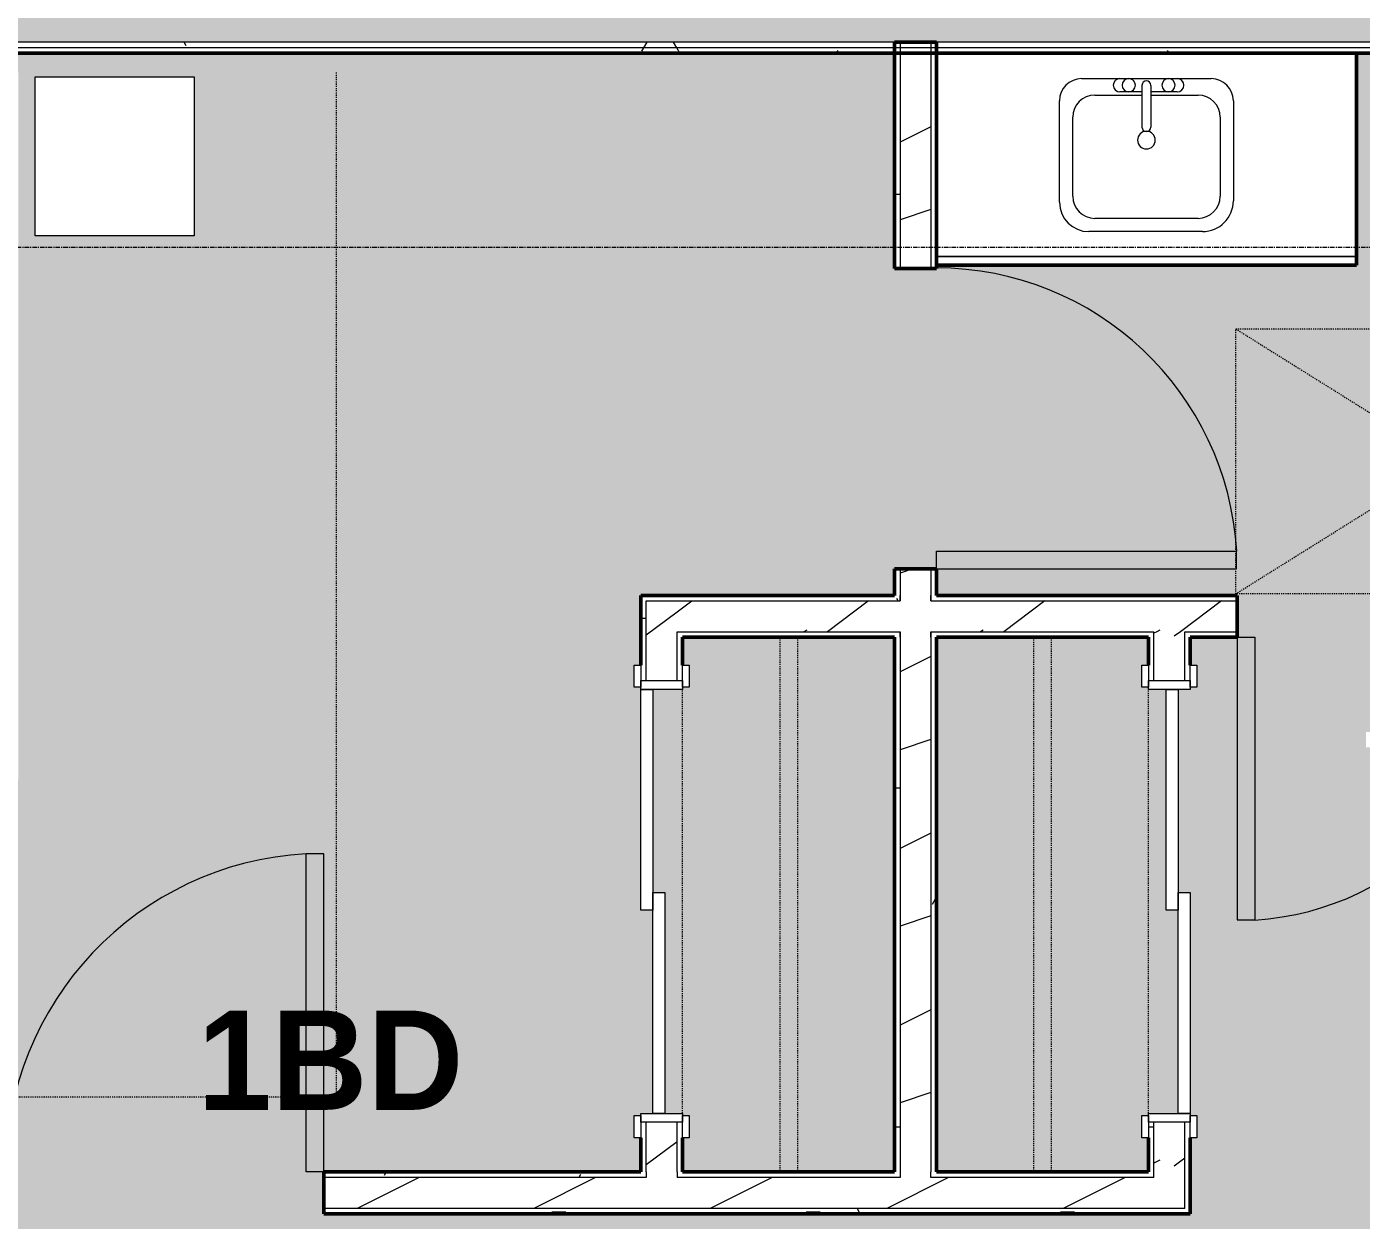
# Model space of a CAD drawing. Header units: inches. Extents: x -4292 to -464, y 9706 to 12474.
# Drawn here: x -3707.5 to -3556.3, y 10703.1 to 10838.2 of the extents above; entities that cross this region are included whole.
import ezdxf

# ---------------------------------------------------------------- set-up
doc = ezdxf.new("R2010")
doc.units = ezdxf.units.IN
doc.header["$MEASUREMENT"] = 0
doc.linetypes.add('Dash', pattern=[0.25, 0.125, -0.125])
doc.linetypes.add('Grid Line 1_2_', pattern=[0.875, 0.5, -0.125, 0.125, -0.125])
for name, color, linetype, lineweight in [('A-AREA-IDEN', 2, 'Continuous', 9), ('A-AREA-PATT-5', 41, 'Continuous', 9), ('A-DOOR-1', 7, 'Continuous', 9), ('A-DOOR-2', 90, 'Continuous', 20), ('A-DOOR-FRAM-1', 90, 'Continuous', 20), ('A-GENM-HDLN-1', 7, 'Dash', 9), ('A-WALL', 113, 'Continuous', 13), ('A-WALL-2', 250, 'Continuous', 50), ('A-WALL-3', 50, 'Continuous', 13), ('A-WALL-PATT-1', 7, 'Continuous', 9), ('A-WALL-PATT-2', 8, 'Continuous', 9), ('A-WALL-PATT-5', 111, 'Continuous', 9), ('I-FURN-1', 7, 'Continuous', 9), ('I-FURN-HDLN-1', 7, 'Dash', 9), ('I-WALL-1', 2, 'Continuous', 50), ('P-SANR-FIXT-1', 7, 'Continuous', 9), ('Q-CASE-1', 250, 'Continuous', 50), ('Q-CASE-2', 7, 'Continuous', 9), ('Q-CASE-HDLN-1', 7, 'Dash', 9), ('S-GRID-1', 1, 'Grid Line 1_2_', 9)]:
    doc.layers.add(name, color=color, linetype=linetype, lineweight=lineweight)
doc.styles.add('Century Gothic_B', font='GOTHICB.TTF', dxfattribs={"height": 11.25})
pattern_1 = [(0, (0, 0), (38.4, 9.6), [1.584, -27.216, 1.584, -27.216, -153.6]), (0, (0, 0), (38.4, 9.6), [-57.6, 1.584, -56.016, 1.584, -27.216, -67.2]), (0, (0, 0), (38.4, 9.6), [-144, 1.584, -17.616, 1.584, -46.416]), (120, (14.4, 4.8), (-27.513844, 28.4553755), [1.584, -27.216, 1.584, -27.216, -153.6]), (120, (14.4, 4.8), (-27.513844, 28.4553755), [-57.6, 1.584, -56.016, 1.584, -27.216, -67.2]), (120, (14.4, 4.8), (-27.513844, 28.4553755), [-144, 1.584, -17.616, 1.584, -46.416]), (240, (19.2, 24), (-10.886156, -38.0553755), [1.584, -27.216, 1.584, -27.216, -153.6]), (240, (19.2, 24), (-10.886156, -38.0553755), [-57.6, 1.584, -56.016, 1.584, -27.216, -67.2]), (240, (19.2, 24), (-10.886156, -38.0553755), [-144, 1.584, -17.616, 1.584, -46.416])]
pattern_2 = [(216.87, (7.997, 19.992), (59.9755286, 39.9843071), [9.996, -89.964]), (206.565, (19.992, 13.994), (-19.991807, -19.992219), [22.352, -22.352]), (198.435, (19.992, 3.998), (-39.983821, -19.991955), [12.644, -50.576])]

msp = doc.modelspace()

# ---------------------------------------------------------------- hatches: boundary and pattern name
at = {"layer": 'A-AREA-PATT-5'}
h = msp.add_hatch(color=256, dxfattribs=at)
h.paths.add_polyline_path([(-3652.74, 10553.19), (-3614.97, 10553.19), (-3614.97, 10578.5), (-3622.05, 10578.5), (-3622.05, 10595), (-3614.97, 10595), (-3614.97, 10608.62), (-3622.05, 10608.62), (-3622.05, 10625.12), (-3614.97, 10625.12), (-3614.98, 10637.74), (-3622.05, 10637.74), (-3622.05, 10654.24), (-3614.97, 10654.24), (-3614.97, 10661.79), (-3578.97, 10661.79), (-3578.97, 10659.19), (-3577.55, 10659.19), (-3577.35, 10658.99), (-3577.35, 10658.1), (-3577.1, 10658.1), (-3577.1, 10654.33), (-3576.85, 10654.33), (-3576.85, 10652.43), (-3577.1, 10652.43), (-3577.1, 10643.04), (-3576.85, 10643.04), (-3576.85, 10642.45), (-3577.1, 10642.45), (-3577.1, 10641.86), (-3576.85, 10641.86), (-3576.85, 10641.27), (-3577.1, 10641.27), (-3577.1, 10640.68), (-3576.85, 10640.68), (-3576.85, 10640.09), (-3577.1, 10640.09), (-3577.1, 10639.5), (-3576.85, 10639.5), (-3576.85, 10638.91), (-3577.1, 10638.91), (-3577.1, 10636.28), (-3577.35, 10636.26), (-3577.37, 10635.33), (-3577.41, 10635.25), (-3577.55, 10635.19), (-3578.97, 10635.19), (-3578.97, 10577.19), (-3547.88, 10577.19), (-3547.88, 10577.56), (-3523.88, 10577.56), (-3523.88, 10577.19), (-3509.35, 10577.19), (-3509.35, 10607.44), (-3517.35, 10607.44), (-3517.35, 10643.19), (-3504.92, 10643.19), (-3504.92, 10671.39), (-3502.99, 10671.39), (-3502.99, 10672.01), (-3501.92, 10672.01), (-3501.92, 10706.76), (-3502.99, 10706.76), (-3502.99, 10707.39), (-3504.92, 10707.39), (-3504.92, 10711.64), (-3520.75, 10711.64), (-3520.75, 10720.35), (-3519.75, 10720.35), (-3519.75, 10722.35), (-3517.81, 10722.35), (-3517.81, 10722.98), (-3515.94, 10722.98), (-3515.94, 10722.35), (-3514, 10722.35), (-3514, 10720.35), (-3516, 10720.35), (-3516, 10716.39), (-3483.97, 10716.39), (-3483.97, 10769.06), (-3516, 10769.06), (-3516, 10760.35), (-3514, 10760.35), (-3514, 10758.35), (-3515.94, 10758.35), (-3515.94, 10757.73), (-3517.81, 10757.73), (-3517.81, 10758.35), (-3519.75, 10758.35), (-3519.75, 10760.35), (-3520.75, 10760.35), (-3520.75, 10769.06), (-3538.37, 10769.06), (-3538.37, 10773.81), (-3483.97, 10773.81), (-3483.97, 10835.19), (-3518.1, 10835.19), (-3518.1, 10835.06), (-3522.85, 10835.06), (-3522.85, 10835.19), (-3528.87, 10835.19), (-3528.91, 10827.21), (-3529, 10826.5), (-3529.37, 10825.6), (-3529.96, 10824.83), (-3530.74, 10824.24), (-3531.63, 10823.86), (-3532.68, 10823.74), (-3533.99, 10823.74), (-3533.64, 10820.71), (-3532.42, 10819.66), (-3531.88, 10818.71), (-3531.52, 10817.2), (-3531.44, 10816.71), (-3531.35, 10815.71), (-3531.52, 10813.72), (-3532.06, 10811.71), (-3532.79, 10809.71), (-3533.72, 10807.71), (-3535.11, 10805.71), (-3536.11, 10804.71), (-3536.97, 10804.21), (-3538.35, 10803.71), (-3539.35, 10803.71), (-3540.72, 10804.21), (-3541.59, 10804.71), (-3542.59, 10805.71), (-3544.06, 10807.89), (-3544.91, 10809.71), (-3545.64, 10811.71), (-3546.17, 10813.72), (-3546.35, 10815.71), (-3546.17, 10817.2), (-3546.08, 10817.71), (-3545.82, 10818.71), (-3545.25, 10819.71), (-3544.06, 10820.71), (-3543.71, 10823.74), (-3545.1, 10823.74), (-3546.06, 10823.86), (-3546.96, 10824.24), (-3547.73, 10824.83), (-3548.33, 10825.6), (-3548.7, 10826.5), (-3548.82, 10827.46), (-3548.82, 10835.19), (-3556.85, 10835.19), (-3556.85, 10811.19), (-3604.42, 10811.19), (-3604.42, 10810.81), (-3609.17, 10810.81), (-3609.17, 10835.19), (-3851.85, 10835.19), (-3851.85, 10743.6), (-3819.57, 10743.6), (-3819.57, 10737.55), (-3824.32, 10737.55), (-3824.32, 10738.85), (-3852.47, 10738.85), (-3852.47, 10741.81), (-3855.72, 10741.81), (-3855.72, 10703.79), (-3852.47, 10703.79), (-3852.47, 10708.54), (-3709.8, 10708.54), (-3709.8, 10703.79), (-3851.85, 10703.79), (-3851.85, 10553.19), (-3800.41, 10553.19), (-3800.41, 10569.31), (-3782.41, 10569.31), (-3782.41, 10565.31), (-3746.41, 10565.31), (-3746.41, 10569.31), (-3728.41, 10569.31), (-3728.41, 10553.19), (-3670.24, 10553.19)], flags=0)
h.paths.add_polyline_path([(-3483.97, 10553.19), (-3483.97, 10643.19), (-3487.35, 10643.19), (-3487.35, 10607.44), (-3485.35, 10607.44), (-3485.35, 10553.19)], flags=0)
h.paths.add_polyline_path([(-3685.86, 10566.26), (-3708.9, 10566.26), (-3708.9, 10572.26), (-3709.9, 10572.26), (-3709.9, 10608.26), (-3708.9, 10608.26), (-3708.9, 10614.26), (-3673.9, 10614.26), (-3673.9, 10566.26), (-3681.49, 10566.26)], flags=0)
h.paths.add_polyline_path([(-3812.9, 10566.26), (-3847.9, 10566.26), (-3847.9, 10614.26), (-3812.9, 10614.26), (-3812.9, 10608.26), (-3811.9, 10608.26), (-3811.9, 10572.26), (-3812.9, 10572.26)], flags=0)
h.paths.add_polyline_path([(-3725.37, 10617.59), (-3796.9, 10617.59), (-3796.9, 10618.59), (-3802.9, 10618.59), (-3802.9, 10653.59), (-3718.9, 10653.59), (-3718.9, 10618.59), (-3724.9, 10618.59), (-3724.9, 10617.59)], flags=0)
h.paths.add_polyline_path([(-3580.42, 10703.79), (-3673.8, 10703.79), (-3673.8, 10708.54), (-3637.92, 10708.54), (-3637.92, 10712.41), (-3638.67, 10712.41), (-3638.67, 10714.91), (-3637.92, 10714.91), (-3637.92, 10715.16), (-3636.55, 10715.16), (-3636.55, 10738.16), (-3637.92, 10738.16), (-3637.98, 10763.41), (-3638.67, 10763.41), (-3638.67, 10765.91), (-3637.92, 10765.91), (-3637.92, 10773.81), (-3609.17, 10773.81), (-3609.17, 10776.81), (-3604.42, 10776.81), (-3604.42, 10773.81), (-3570.37, 10773.81), (-3570.37, 10769.06), (-3575.67, 10769.06), (-3575.67, 10765.91), (-3574.92, 10765.91), (-3574.92, 10763.41), (-3575.67, 10763.41), (-3575.67, 10763.16), (-3577.05, 10763.16), (-3577.05, 10740.16), (-3575.67, 10740.16), (-3575.63, 10714.91), (-3574.92, 10714.91), (-3574.92, 10712.41), (-3575.67, 10712.41), (-3575.67, 10703.79), (-3579.8, 10703.79)], flags=0)
h.paths.add_polyline_path([(-3504.92, 10705.64), (-3540.92, 10705.64), (-3540.92, 10707.39), (-3504.92, 10707.39)], flags=0)
h.paths.add_polyline_path([(-3609.17, 10708.54), (-3609.17, 10769.06), (-3633.17, 10769.06), (-3633.17, 10765.91), (-3632.42, 10765.91), (-3632.42, 10763.41), (-3633.17, 10763.41), (-3633.17, 10763.16), (-3636.55, 10763.16), (-3636.55, 10740.16), (-3635.17, 10740.16), (-3635.17, 10715.16), (-3633.17, 10715.16), (-3633.17, 10714.91), (-3632.42, 10714.91), (-3632.42, 10712.41), (-3633.17, 10712.41), (-3633.17, 10708.54), (-3615.11, 10708.54)], flags=0)
h.paths.add_polyline_path([(-3604.42, 10708.54), (-3580.42, 10708.54), (-3580.42, 10712.41), (-3581.17, 10712.41), (-3581.17, 10714.91), (-3580.42, 10714.91), (-3580.42, 10715.16), (-3577.05, 10715.16), (-3577.05, 10738.16), (-3578.42, 10738.16), (-3578.42, 10763.16), (-3580.42, 10763.16), (-3580.42, 10763.41), (-3581.17, 10763.41), (-3581.17, 10765.91), (-3580.42, 10765.91), (-3580.42, 10769.06), (-3604.42, 10769.06), (-3604.42, 10712.41)], flags=0)
h.paths.add_polyline_path([(-3851.47, 10708.8), (-3851.47, 10736.8), (-3826.22, 10736.8), (-3826.22, 10727.29), (-3825.72, 10727.27), (-3825.72, 10726.81), (-3826.22, 10726.81), (-3826.22, 10710.54), (-3825.72, 10710.5), (-3825.72, 10709.81), (-3826.22, 10709.81), (-3826.22, 10708.8), (-3850.47, 10708.8)], flags=0)
h.paths.add_polyline_path([(-3494.91, 10725.96), (-3514.41, 10725.96), (-3514.41, 10750.96), (-3488.41, 10750.96), (-3488.41, 10725.96)], flags=0)
h.paths.add_polyline_path([(-3780.5, 10753), (-3786.43, 10753), (-3786.43, 10833), (-3708.43, 10833), (-3708.43, 10753)], flags=0)
h.paths.add_polyline_path([(-3519.75, 10756.6), (-3555.75, 10756.6), (-3555.75, 10758.35), (-3519.75, 10758.35), (-3519.75, 10757.73)], flags=0)
h.paths.add_polyline_path([(-3522.85, 10809.81), (-3522.85, 10815.06), (-3518.1, 10815.06), (-3518.1, 10814.56), (-3484.47, 10814.56), (-3484.47, 10809.81), (-3522.22, 10809.81)], flags=0)
h.paths.add_polyline_path([(-3790.43, 10814.5), (-3808.43, 10814.5), (-3808.43, 10832.5), (-3790.43, 10832.5), (-3790.43, 10815)], flags=0)
h.paths.add_polyline_path([(-3706.5, 10814.5), (-3706.5, 10832.5), (-3688.5, 10832.5), (-3688.5, 10814.5)], flags=0)
at = {"layer": 'A-WALL-PATT-1'}
h = msp.add_hatch(dxfattribs=at)
h.set_pattern_fill('FP_1', color=256, style=0, pattern_type=2)
h.set_pattern_definition(pattern_1)
h.paths.add_polyline_path([(-3608.55, 10708.54), (-3608.55, 10769.06), (-3609.17, 10769.06), (-3609.17, 10708.54)], flags=0)
h.paths.add_polyline_path([(-3609.17, 10773.81), (-3608.55, 10773.81), (-3608.55, 10776.81), (-3609.17, 10776.81), (-3609.17, 10773.93)], flags=0)
h.paths.add_polyline_path([(-3609.17, 10810.81), (-3608.55, 10810.81), (-3608.55, 10835.19), (-3609.17, 10835.19), (-3609.17, 10827.21)], flags=0)
h = msp.add_hatch(dxfattribs=at)
h.set_pattern_fill('FP_1', color=256, style=0, pattern_type=2)
h.set_pattern_definition(pattern_1)
h.paths.add_polyline_path([(-3605.05, 10708.54), (-3604.42, 10708.54), (-3604.42, 10769.06), (-3605.05, 10769.06), (-3605.05, 10744.18)], flags=0)
h.paths.add_polyline_path([(-3604.42, 10773.81), (-3604.42, 10776.81), (-3605.05, 10776.81), (-3605.05, 10773.81)], flags=0)
h.paths.add_polyline_path([(-3605.05, 10810.81), (-3604.42, 10810.81), (-3604.42, 10835.19), (-3605.05, 10835.19), (-3605.05, 10811.19)], flags=0)
h = msp.add_hatch(dxfattribs=at)
h.set_pattern_fill('FP_1', color=256, style=0, pattern_type=2)
h.set_pattern_definition(pattern_1)
h.paths.add_polyline_path([(-3637.92, 10708.54), (-3637.3, 10708.55), (-3637.3, 10714.16), (-3637.92, 10714.16), (-3637.92, 10712.41)], flags=0)
h.paths.add_polyline_path([(-3637.3, 10764.16), (-3637.3, 10773.81), (-3637.92, 10773.81), (-3637.92, 10764.16)], flags=0)
h = msp.add_hatch(dxfattribs=at)
h.set_pattern_fill('FP_1', color=256, style=0, pattern_type=2)
h.set_pattern_definition(pattern_1)
h.paths.add_polyline_path([(-3494.91, 10773.19), (-3483.97, 10773.19), (-3483.97, 10773.81), (-3538.37, 10773.81), (-3538.37, 10773.19), (-3504.85, 10773.19)], flags=0)
h.paths.add_polyline_path([(-3605.05, 10773.19), (-3570.37, 10773.19), (-3570.37, 10773.81), (-3605.05, 10773.81)], flags=0)
h.paths.add_polyline_path([(-3615.11, 10773.19), (-3608.55, 10773.19), (-3608.55, 10773.81), (-3637.3, 10773.81), (-3637.3, 10773.19), (-3633.17, 10773.19)], flags=0)
h = msp.add_hatch(dxfattribs=at)
h.set_pattern_fill('FP_1', color=256, style=0, pattern_type=2)
h.set_pattern_definition(pattern_1)
h.paths.add_polyline_path([(-3516, 10769.06), (-3483.97, 10769.06), (-3483.97, 10769.69), (-3516.62, 10769.69), (-3516.62, 10769.06)], flags=0)
h.paths.add_polyline_path([(-3520.12, 10769.06), (-3520.12, 10769.69), (-3538.37, 10769.69), (-3538.37, 10769.06), (-3520.75, 10769.06)], flags=0)
h.paths.add_polyline_path([(-3579.8, 10769.06), (-3579.8, 10769.69), (-3605.05, 10769.69), (-3605.05, 10769.06), (-3580.42, 10769.06)], flags=0)
h.paths.add_polyline_path([(-3570.37, 10769.06), (-3570.37, 10769.69), (-3576.3, 10769.69), (-3576.3, 10769.06), (-3575.67, 10769.06)], flags=0)
h.paths.add_polyline_path([(-3609.17, 10769.06), (-3608.55, 10769.06), (-3608.55, 10769.69), (-3633.17, 10769.69), (-3633.17, 10769.06), (-3615.11, 10769.06)], flags=0)
h = msp.add_hatch(dxfattribs=at)
h.set_pattern_fill('FP_1', color=256, style=0, pattern_type=2)
h.set_pattern_definition(pattern_1)
h.paths.add_polyline_path([(-3579.8, 10707.91), (-3579.8, 10714.16), (-3580.42, 10714.16), (-3580.42, 10707.91)], flags=0)
h.paths.add_polyline_path([(-3579.8, 10764.16), (-3579.8, 10769.06), (-3580.42, 10769.06), (-3580.42, 10764.16)], flags=0)
h = msp.add_hatch(dxfattribs=at)
h.set_pattern_fill('FP_1', color=256, style=0, pattern_type=2)
h.set_pattern_definition(pattern_1)
h.paths.add_polyline_path([(-3604.42, 10707.91), (-3580.42, 10707.91), (-3580.42, 10708.54), (-3605.05, 10708.54), (-3605.05, 10707.91)], flags=0)
h.paths.add_polyline_path([(-3670.24, 10707.91), (-3637.3, 10707.91), (-3637.3, 10708.54), (-3673.8, 10708.54), (-3673.8, 10707.91)], flags=0)
h.paths.add_polyline_path([(-3608.55, 10707.91), (-3608.55, 10708.54), (-3633.8, 10708.54), (-3633.8, 10707.91), (-3609.17, 10707.91)], flags=0)
h.paths.add_polyline_path([(-3780.5, 10707.91), (-3709.8, 10707.91), (-3709.8, 10708.54), (-3852.47, 10708.54), (-3852.47, 10707.91), (-3808.06, 10707.91)], flags=0)
h = msp.add_hatch(dxfattribs=at)
h.set_pattern_fill('FP_1', color=256, style=0, pattern_type=2)
h.set_pattern_definition(pattern_1)
h.paths.add_polyline_path([(-3637.3, 10703.79), (-3576.3, 10703.83), (-3576.3, 10704.41), (-3673.8, 10704.41), (-3673.8, 10703.79), (-3670.24, 10703.79)], flags=0)
h.paths.add_polyline_path([(-3835.63, 10703.79), (-3709.8, 10703.79), (-3709.8, 10704.41), (-3852.47, 10704.41), (-3852.47, 10703.79), (-3849.41, 10703.79)], flags=0)
at = {"layer": 'A-WALL-PATT-2'}
h = msp.add_hatch(dxfattribs=at)
h.set_pattern_fill('FP_2', color=256, style=0, pattern_type=2)
h.set_pattern_definition(pattern_2)
h.paths.add_polyline_path([(-3608.55, 10707.91), (-3605.05, 10707.91), (-3605.05, 10769.69), (-3608.55, 10769.69), (-3608.55, 10708.41)], flags=0)
h.paths.add_polyline_path([(-3608.55, 10773.19), (-3605.05, 10773.19), (-3605.05, 10776.81), (-3608.55, 10776.81), (-3608.55, 10773.81)], flags=0)
h.paths.add_polyline_path([(-3608.55, 10810.81), (-3605.05, 10810.81), (-3605.05, 10835.19), (-3608.55, 10835.19), (-3608.55, 10827.21)], flags=0)
h = msp.add_hatch(dxfattribs=at)
h.set_pattern_fill('FP_2', color=256, style=0, pattern_type=2)
h.set_pattern_definition(pattern_2)
h.paths.add_polyline_path([(-3636.55, 10707.91), (-3633.8, 10707.91), (-3633.8, 10714.16), (-3637.3, 10714.16), (-3637.3, 10707.91)], flags=0)
h.paths.add_polyline_path([(-3636.55, 10764.16), (-3633.8, 10764.16), (-3633.8, 10773.19), (-3637.3, 10773.19), (-3637.3, 10764.16)], flags=0)
h = msp.add_hatch(dxfattribs=at)
h.set_pattern_fill('FP_2', color=256, style=0, pattern_type=2)
h.set_pattern_definition(pattern_2)
h.paths.add_polyline_path([(-3520.12, 10769.69), (-3482.72, 10769.69), (-3482.72, 10773.19), (-3538.37, 10773.19), (-3538.37, 10769.69)], flags=0)
h.paths.add_polyline_path([(-3576.3, 10769.69), (-3570.37, 10769.69), (-3570.37, 10773.19), (-3633.8, 10773.17), (-3633.8, 10769.69), (-3579.8, 10769.69)], flags=0)
h = msp.add_hatch(dxfattribs=at)
h.set_pattern_fill('FP_2', color=256, style=0, pattern_type=2)
h.set_pattern_definition(pattern_2)
h.paths.add_polyline_path([(-3579.8, 10704.41), (-3576.3, 10704.41), (-3576.3, 10714.16), (-3579.8, 10714.16), (-3579.8, 10707.91)], flags=0)
h.paths.add_polyline_path([(-3578.42, 10764.16), (-3576.3, 10764.16), (-3576.3, 10769.69), (-3579.8, 10769.69), (-3579.8, 10764.16)], flags=0)
h = msp.add_hatch(dxfattribs=at)
h.set_pattern_fill('FP_2', color=256, style=0, pattern_type=2)
h.set_pattern_definition(pattern_2)
h.paths.add_polyline_path([(-3615.11, 10704.41), (-3579.8, 10704.41), (-3579.8, 10707.91), (-3673.8, 10707.91), (-3673.8, 10704.41), (-3670.24, 10704.41)], flags=0)
h.paths.add_polyline_path([(-3849.41, 10704.41), (-3709.8, 10704.41), (-3709.8, 10707.91), (-3852.47, 10707.91), (-3852.47, 10704.41)], flags=0)
at = {"layer": 'A-WALL-PATT-5'}
h = msp.add_hatch(dxfattribs=at)
h.set_pattern_fill('FP_66', color=256, style=0, pattern_type=2)
h.set_pattern_definition([(161.57, (0.6, 0.6), (-4.80033747, -0.00041462), [0, -34.152, 3.792, 0]), (18.43, (-0.6, 0.6), (-4.80033747, 0.00041462), [0, -34.152, 3.792, 0]), (108.43, (0.6, 0.6), (2.39913218, -12.00105099), [11.382, -26.562]), (71.57, (-0.6, 0.6), (2.39913218, 12.00105099), [11.382, -26.562])])
h.paths.add_polyline_path([(-3482.82, 10836.44), (-3482.72, 10836.44), (-3482.72, 10839.94), (-3852.47, 10839.94), (-3852.47, 10836.44), (-3483.35, 10836.44)], flags=0)
h = msp.add_hatch(dxfattribs=at)
h.set_pattern_fill('FP_1', color=256, style=0, pattern_type=2)
h.set_pattern_definition(pattern_1)
h.paths.add_polyline_path([(-3852.47, 10835.81), (-3483.35, 10835.81), (-3483.35, 10836.44), (-3852.47, 10836.44)], flags=0)
h = msp.add_hatch(dxfattribs=at)
h.set_pattern_fill('FP_1', color=256, style=0, pattern_type=2)
h.set_pattern_definition(pattern_1)
h.paths.add_polyline_path([(-3504.85, 10835.19), (-3483.97, 10835.19), (-3483.97, 10835.81), (-3852.47, 10835.81), (-3852.47, 10835.19), (-3532.42, 10835.19)], flags=0)

# ---------------------------------------------------------------- linework, layer by layer
at = {"layer": 'A-DOOR-1'}
for p, q in [((-3638.67, 10765.91), (-3637.92, 10765.91)), ((-3638.67, 10763.41), (-3638.67, 10765.91)), ((-3637.92, 10765.91), (-3637.92, 10763.41)), ((-3633.17, 10765.91), (-3632.42, 10765.91)), ((-3633.17, 10763.41), (-3633.17, 10765.91)), ((-3632.42, 10765.91), (-3632.42, 10763.41)), ((-3581.17, 10765.91), (-3580.42, 10765.91)), ((-3581.17, 10763.41), (-3581.17, 10765.91)), ((-3580.42, 10765.91), (-3580.42, 10763.41)), ((-3575.67, 10765.91), (-3574.92, 10765.91)), ((-3575.67, 10763.41), (-3575.67, 10765.91)), ((-3574.92, 10765.91), (-3574.92, 10763.41)), ((-3637.92, 10763.41), (-3638.67, 10763.41)), ((-3632.42, 10763.41), (-3633.17, 10763.41)), ((-3580.42, 10763.41), (-3581.17, 10763.41)), ((-3574.92, 10763.41), (-3575.67, 10763.41)), ((-3638.67, 10714.91), (-3637.92, 10714.91)), ((-3638.67, 10712.41), (-3638.67, 10714.91)), ((-3637.92, 10714.91), (-3637.92, 10712.41)), ((-3633.17, 10714.91), (-3632.42, 10714.91)), ((-3633.17, 10712.41), (-3633.17, 10714.91)), ((-3632.42, 10714.91), (-3632.42, 10712.41)), ((-3581.17, 10714.91), (-3580.42, 10714.91)), ((-3581.17, 10712.41), (-3581.17, 10714.91)), ((-3580.42, 10714.91), (-3580.42, 10712.41)), ((-3575.67, 10714.91), (-3574.92, 10714.91)), ((-3575.67, 10712.41), (-3575.67, 10714.91)), ((-3574.92, 10714.91), (-3574.92, 10712.41)), ((-3637.92, 10712.41), (-3638.67, 10712.41)), ((-3632.42, 10712.41), (-3633.17, 10712.41)), ((-3580.42, 10712.41), (-3581.17, 10712.41)), ((-3574.92, 10712.41), (-3575.67, 10712.41))]:
    msp.add_line(p, q, dxfattribs=at)
for centre, radius, start, end in [((-3604.42, 10776.81), 34.07, 3.3657, 90), ((-3570.37, 10769.06), 32.07, 273.5759, 0), ((-3673.8, 10708.54), 36.07, 93.1789, 180)]:
    msp.add_arc(centre, radius, start, end, dxfattribs=at)
at = {"layer": 'A-DOOR-2'}
for p, q in [((-3604.42, 10778.81), (-3570.42, 10778.81)), ((-3604.42, 10776.81), (-3604.42, 10778.81)), ((-3570.42, 10776.81), (-3570.42, 10778.81)), ((-3604.42, 10776.81), (-3570.42, 10776.81)), ((-3570.37, 10769.06), (-3570.37, 10737.06)), ((-3570.37, 10769.06), (-3568.37, 10769.06)), ((-3568.37, 10769.06), (-3568.37, 10737.06)), ((-3637.92, 10763.16), (-3636.55, 10763.16)), ((-3637.92, 10738.16), (-3637.92, 10763.16)), ((-3636.55, 10763.16), (-3636.55, 10738.16)), ((-3578.42, 10763.16), (-3577.05, 10763.16)), ((-3578.42, 10738.16), (-3578.42, 10763.16)), ((-3577.05, 10763.16), (-3577.05, 10738.16)), ((-3675.8, 10708.54), (-3675.8, 10744.55)), ((-3673.8, 10744.55), (-3675.8, 10744.55)), ((-3673.8, 10708.54), (-3673.8, 10744.55)), ((-3636.55, 10740.16), (-3635.17, 10740.16)), ((-3636.55, 10715.16), (-3636.55, 10740.16)), ((-3635.17, 10740.16), (-3635.17, 10715.16)), ((-3577.05, 10740.16), (-3575.67, 10740.16)), ((-3577.05, 10715.16), (-3577.05, 10740.16)), ((-3575.67, 10740.16), (-3575.67, 10715.16)), ((-3636.55, 10738.16), (-3637.92, 10738.16)), ((-3577.05, 10738.16), (-3578.42, 10738.16)), ((-3570.37, 10737.06), (-3568.37, 10737.06)), ((-3635.17, 10715.16), (-3636.55, 10715.16)), ((-3575.67, 10715.16), (-3577.05, 10715.16)), ((-3673.8, 10708.54), (-3675.8, 10708.54))]:
    msp.add_line(p, q, dxfattribs=at)
at = {"layer": 'A-DOOR-FRAM-1'}
for p, q in [((-3637.92, 10764.16), (-3633.17, 10764.16)), ((-3637.92, 10763.16), (-3637.92, 10764.16)), ((-3633.17, 10764.16), (-3633.17, 10763.16)), ((-3580.42, 10764.16), (-3575.67, 10764.16)), ((-3580.42, 10763.16), (-3580.42, 10764.16)), ((-3575.67, 10764.16), (-3575.67, 10763.16)), ((-3633.17, 10763.16), (-3637.92, 10763.16)), ((-3575.67, 10763.16), (-3580.42, 10763.16)), ((-3637.92, 10714.16), (-3637.92, 10715.16)), ((-3637.92, 10715.16), (-3633.17, 10715.16)), ((-3633.17, 10715.16), (-3633.17, 10714.16)), ((-3580.42, 10715.16), (-3575.67, 10715.16)), ((-3580.42, 10714.16), (-3580.42, 10715.16)), ((-3575.67, 10715.16), (-3575.67, 10714.16)), ((-3633.17, 10714.16), (-3637.92, 10714.16)), ((-3575.67, 10714.16), (-3580.42, 10714.16))]:
    msp.add_line(p, q, dxfattribs=at)
at = {"layer": 'A-GENM-HDLN-1'}
for p, q in [((-3570.52, 10803.98), (-3522.52, 10773.98)), ((-3570.52, 10773.98), (-3522.52, 10803.98)), ((-3570.52, 10803.98), (-3540.08, 10803.98)), ((-3570.52, 10773.98), (-3570.52, 10803.98)), ((-3522.52, 10773.98), (-3570.52, 10773.98))]:
    msp.add_line(p, q, dxfattribs=at)
at = {"layer": 'A-WALL'}
for p, q in [((-3482.72, 10836.44), (-3852.47, 10836.44)), ((-3483.35, 10835.81), (-3852.47, 10835.81))]:
    msp.add_line(p, q, dxfattribs=at)
at = {"layer": 'A-WALL-2'}
for p, q in [((-3604.42, 10836.44), (-3609.17, 10836.44)), ((-3609.17, 10836.44), (-3609.17, 10810.81)), ((-3604.42, 10810.81), (-3604.42, 10836.44)), ((-3609.17, 10810.81), (-3604.42, 10810.81)), ((-3604.42, 10776.81), (-3609.17, 10776.81)), ((-3609.17, 10776.81), (-3609.17, 10773.81)), ((-3604.42, 10773.81), (-3604.42, 10776.81)), ((-3637.92, 10773.81), (-3637.92, 10765.91)), ((-3637.3, 10773.81), (-3637.92, 10773.81)), ((-3633.17, 10773.81), (-3637.3, 10773.81)), ((-3609.17, 10773.81), (-3633.17, 10773.81)), ((-3570.37, 10773.81), (-3604.42, 10773.81)), ((-3570.37, 10769.06), (-3570.37, 10773.81)), ((-3633.17, 10769.06), (-3609.17, 10769.06)), ((-3633.17, 10765.91), (-3633.17, 10769.06)), ((-3609.17, 10769.06), (-3609.17, 10708.54)), ((-3604.42, 10769.06), (-3580.42, 10769.06)), ((-3604.42, 10708.54), (-3604.42, 10769.06)), ((-3580.42, 10769.06), (-3580.42, 10765.91)), ((-3575.67, 10765.91), (-3575.67, 10769.06)), ((-3575.67, 10769.06), (-3570.37, 10769.06)), ((-3637.92, 10712.41), (-3637.92, 10708.54)), ((-3633.17, 10708.54), (-3633.17, 10712.41)), ((-3580.42, 10712.41), (-3580.42, 10708.54)), ((-3575.67, 10703.79), (-3575.67, 10712.41)), ((-3637.92, 10708.54), (-3673.8, 10708.54)), ((-3673.8, 10708.54), (-3673.8, 10703.79)), ((-3609.17, 10708.54), (-3633.17, 10708.54)), ((-3580.42, 10708.54), (-3604.42, 10708.54)), ((-3673.8, 10703.79), (-3580.42, 10703.79)), ((-3580.42, 10703.79), (-3576.3, 10703.79)), ((-3576.3, 10703.79), (-3575.67, 10703.79))]:
    msp.add_line(p, q, dxfattribs=at)
at = {"layer": 'A-WALL-3'}
for p, q in [((-3608.55, 10836.44), (-3608.55, 10810.81)), ((-3605.05, 10836.44), (-3605.05, 10810.81)), ((-3608.55, 10776.81), (-3608.55, 10773.81)), ((-3605.05, 10776.81), (-3605.05, 10773.81)), ((-3637.3, 10773.19), (-3633.8, 10773.19)), ((-3637.3, 10764.16), (-3637.3, 10773.19)), ((-3633.8, 10773.19), (-3633.17, 10773.19)), ((-3633.17, 10773.19), (-3608.55, 10773.19)), ((-3608.55, 10773.19), (-3608.55, 10773.81)), ((-3608.55, 10773.81), (-3608.55, 10773.19)), ((-3605.05, 10773.81), (-3605.05, 10773.19)), ((-3605.05, 10773.19), (-3605.05, 10773.81)), ((-3605.05, 10773.19), (-3570.37, 10773.19)), ((-3633.8, 10769.69), (-3633.17, 10769.69)), ((-3633.8, 10764.16), (-3633.8, 10769.69)), ((-3633.17, 10769.69), (-3608.55, 10769.69)), ((-3608.55, 10769.06), (-3608.55, 10769.69)), ((-3608.55, 10769.69), (-3608.55, 10769.06)), ((-3605.05, 10769.69), (-3605.05, 10769.06)), ((-3605.05, 10769.69), (-3579.8, 10769.69)), ((-3605.05, 10769.06), (-3605.05, 10769.69)), ((-3579.8, 10769.06), (-3579.8, 10769.69)), ((-3576.3, 10769.06), (-3576.3, 10769.69)), ((-3576.3, 10769.69), (-3570.37, 10769.69)), ((-3608.55, 10769.06), (-3608.55, 10708.54)), ((-3605.05, 10769.06), (-3605.05, 10708.54)), ((-3579.8, 10764.16), (-3579.8, 10769.06)), ((-3576.3, 10764.16), (-3576.3, 10769.06)), ((-3637.3, 10708.54), (-3637.3, 10714.16)), ((-3633.8, 10708.54), (-3633.8, 10714.16)), ((-3579.8, 10707.91), (-3579.8, 10714.16)), ((-3576.3, 10704.41), (-3576.3, 10714.16)), ((-3637.3, 10707.91), (-3673.8, 10707.91)), ((-3637.3, 10708.54), (-3637.3, 10707.91)), ((-3633.8, 10708.54), (-3633.8, 10707.91)), ((-3608.55, 10707.91), (-3633.8, 10707.91)), ((-3608.55, 10708.54), (-3608.55, 10707.91)), ((-3605.05, 10707.91), (-3605.05, 10708.54)), ((-3580.42, 10707.91), (-3605.05, 10707.91)), ((-3579.8, 10707.91), (-3580.42, 10707.91)), ((-3580.42, 10704.41), (-3673.8, 10704.41)), ((-3579.8, 10704.41), (-3580.42, 10704.41)), ((-3576.3, 10704.41), (-3579.8, 10704.41))]:
    msp.add_line(p, q, dxfattribs=at)
at = {"layer": 'I-FURN-1'}
for p, q in [((-3706.5, 10814.5), (-3706.5, 10832.5)), ((-3706.5, 10832.5), (-3688.5, 10832.5)), ((-3688.5, 10832.5), (-3688.5, 10814.5)), ((-3688.5, 10814.5), (-3706.5, 10814.5))]:
    msp.add_line(p, q, dxfattribs=at)
at = {"layer": 'I-FURN-HDLN-1'}
for p, q in [((-3672.43, 10833), (-3672.43, 10717)), ((-3672.43, 10717), (-3810.43, 10717))]:
    msp.add_line(p, q, dxfattribs=at)
at = {"layer": 'I-WALL-1'}
msp.add_line((-3852.47, 10835.19), (-3483.97, 10835.19), dxfattribs=at)
at = {"layer": 'P-SANR-FIXT-1'}
for p, q in [((-3587.98, 10832.31), (-3573.29, 10832.31)), ((-3587.98, 10832.31), (-3573.29, 10832.31)), ((-3583.64, 10832.31), (-3577.14, 10832.31)), ((-3581.14, 10831.55), (-3581.14, 10826.81)), ((-3580.14, 10831.55), (-3580.14, 10826.81)), ((-3590.48, 10818.31), (-3590.48, 10829.81)), ((-3590.48, 10818.31), (-3590.48, 10829.81)), ((-3586.48, 10830.44), (-3581.14, 10830.44)), ((-3581.14, 10830.81), (-3583.64, 10830.81)), ((-3577.14, 10830.81), (-3580.14, 10830.81)), ((-3580.14, 10830.44), (-3574.79, 10830.44)), ((-3570.79, 10829.81), (-3570.79, 10818.49)), ((-3570.79, 10829.81), (-3570.79, 10818.49)), ((-3588.98, 10818.99), (-3588.98, 10827.94)), ((-3572.29, 10827.94), (-3572.29, 10818.99)), ((-3574.79, 10816.49), (-3586.48, 10816.49)), ((-3574.29, 10814.99), (-3587.16, 10814.99)), ((-3574.29, 10814.99), (-3587.16, 10814.99))]:
    msp.add_line(p, q, dxfattribs=at)
for centre, radius, start, end in [((-3587.98, 10829.81), 2.5, 90, 180), ((-3587.98, 10829.81), 2.5, 90, 180), ((-3583.64, 10831.56), 0.75, 90, 270), ((-3582.64, 10831.56), 0.75, 0, 180), ((-3582.64, 10831.56), 0.75, 180, 0), ((-3580.64, 10831.55), 0.5, 0, 180), ((-3578.14, 10831.56), 0.75, 0, 180), ((-3578.14, 10831.56), 0.75, 180, 0), ((-3577.14, 10831.56), 0.75, 270, 90), ((-3573.29, 10829.81), 2.5, 0, 90), ((-3573.29, 10829.81), 2.5, 0, 90), ((-3586.48, 10827.94), 2.5, 90, 180), ((-3574.79, 10827.94), 2.5, 0, 90), ((-3580.64, 10826.81), 0.5, 180, 0), ((-3580.64, 10825.35), 1, 0, 180), ((-3580.64, 10825.35), 1, 180, 0), ((-3587.16, 10818.31), 3.32, 180, 270), ((-3587.16, 10818.31), 3.32, 180, 270), ((-3586.48, 10818.99), 2.5, 180, 270), ((-3574.79, 10818.99), 2.5, 270, 0), ((-3574.29, 10818.49), 3.5, 270, 0), ((-3574.29, 10818.49), 3.5, 270, 0)]:
    msp.add_arc(centre, radius, start, end, dxfattribs=at)
at = {"layer": 'Q-CASE-1'}
for p, q in [((-3556.85, 10811.19), (-3556.85, 10835.19)), ((-3604.42, 10811.19), (-3556.85, 10811.19))]:
    msp.add_line(p, q, dxfattribs=at)
at = {"layer": 'Q-CASE-2'}
for p, q in [((-3556.85, 10835.19), (-3556.85, 10812.19)), ((-3604.42, 10812.19), (-3556.85, 10812.19)), ((-3556.85, 10812.19), (-3604.42, 10812.19)), ((-3556.85, 10812.19), (-3556.85, 10811.19)), ((-3556.85, 10811.19), (-3604.42, 10811.19))]:
    msp.add_line(p, q, dxfattribs=at)
at = {"layer": 'Q-CASE-HDLN-1'}
for p, q in [((-3633.17, 10765.91), (-3633.17, 10769.06)), ((-3633.17, 10769.06), (-3609.17, 10769.06)), ((-3622.17, 10769.06), (-3622.17, 10708.54)), ((-3620.17, 10769.06), (-3620.17, 10708.54)), ((-3609.17, 10769.06), (-3609.17, 10708.54)), ((-3580.42, 10769.06), (-3604.42, 10769.06)), ((-3604.42, 10769.06), (-3604.42, 10708.54)), ((-3593.42, 10769.06), (-3593.42, 10708.54)), ((-3591.42, 10769.06), (-3591.42, 10708.54)), ((-3580.42, 10765.91), (-3580.42, 10769.06)), ((-3633.17, 10715.16), (-3633.17, 10763.16)), ((-3580.42, 10715.16), (-3580.42, 10763.16)), ((-3633.17, 10708.54), (-3633.17, 10712.41)), ((-3580.42, 10708.54), (-3580.42, 10712.41)), ((-3609.17, 10708.54), (-3633.17, 10708.54)), ((-3604.42, 10708.54), (-3580.42, 10708.54))]:
    msp.add_line(p, q, dxfattribs=at)
at = {"layer": 'S-GRID-1'}
msp.add_line((-464.45, 10813.19), (-4232.19, 10813.19), dxfattribs=at)

# ---------------------------------------------------------------- texts
at = {"layer": 'A-AREA-IDEN', "insert": (-3688.1, 10726.81), "char_height": 11.25, "width": 35.9812, "attachment_point": 1, "style": 'Century Gothic_B'}
msp.add_mtext('1BD', dxfattribs=at)

doc.saveas('drawing.dxf')
